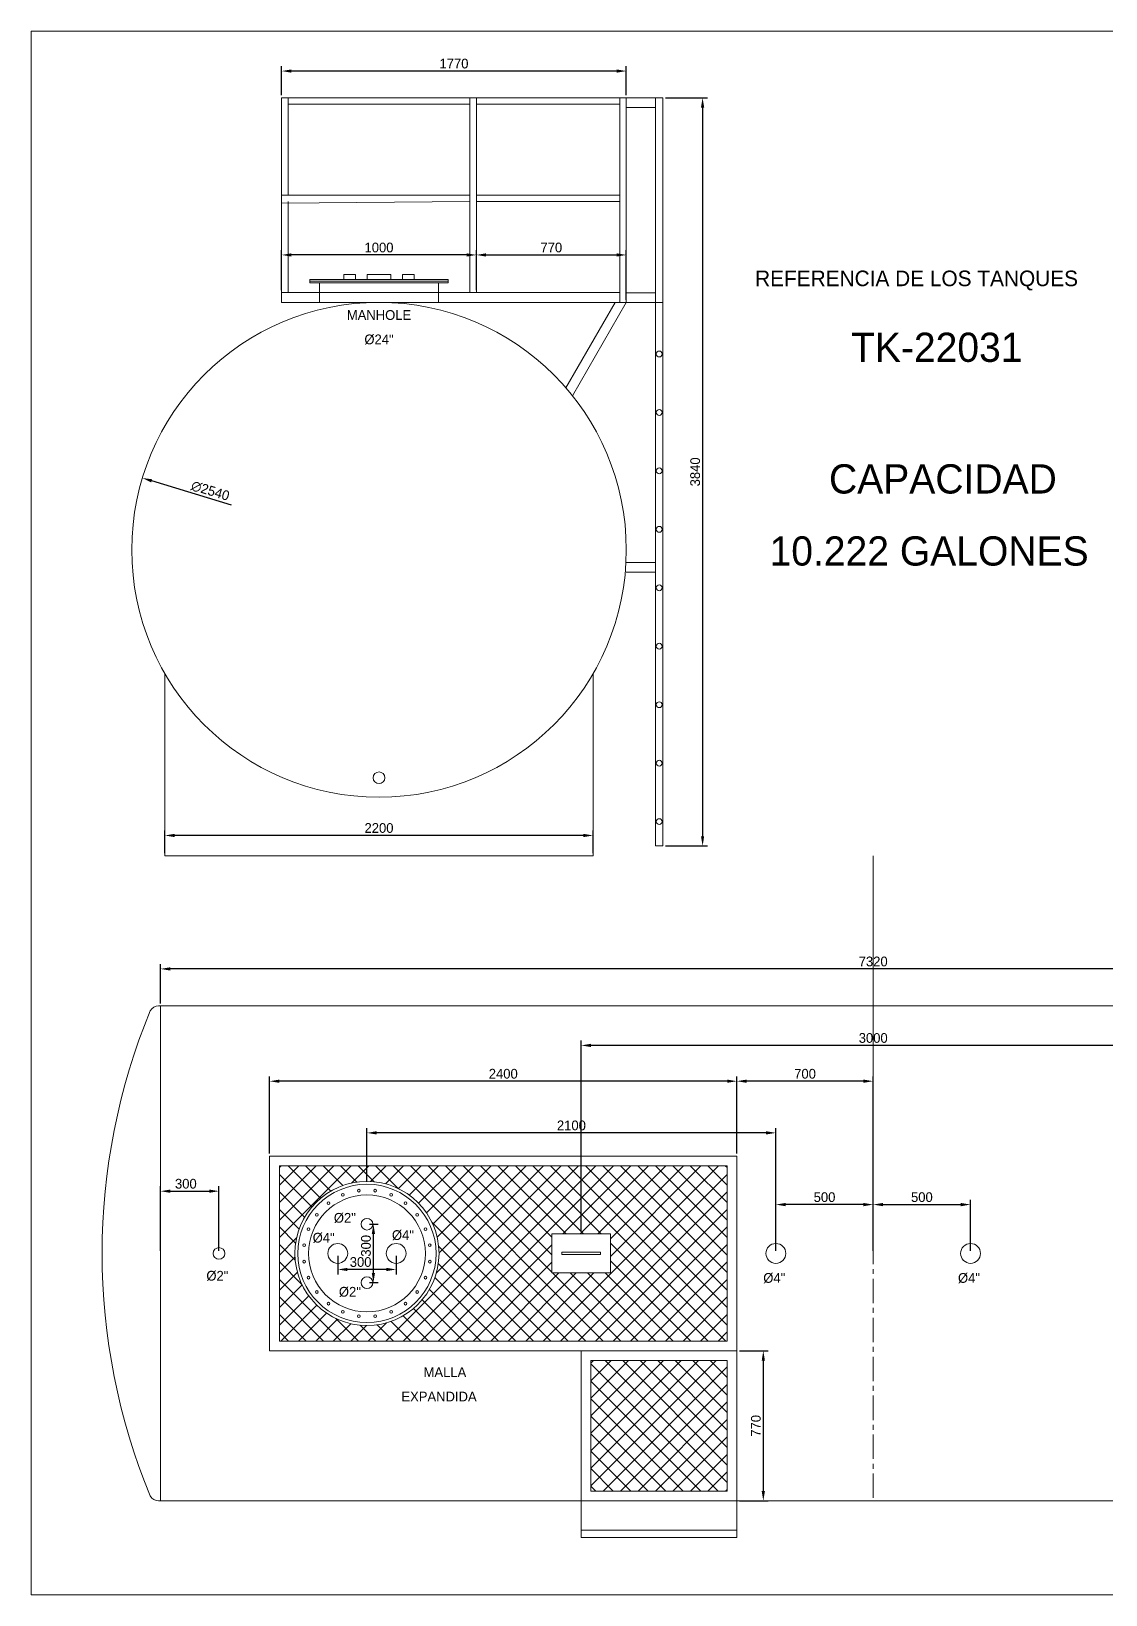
# Model space of a CAD drawing. Header units: millimetres. Extents: x 603382 to 632860, y 69891 to 78014.
# Drawn here: x 603382 to 608900, y 69989 to 78014 of the extents above; entities that cross this region are included whole.
import ezdxf
from ezdxf.enums import TextEntityAlignment as Align

# ---------------------------------------------------------------- set-up
doc = ezdxf.new("R2010")
doc.units = ezdxf.units.MM
doc.linetypes.add('CENTER', pattern=[2, 1.25, -0.25, 0.25, -0.25])
doc.layers.get('0').update_dxf_attribs({"lineweight": 9})
doc.layers.get('Defpoints').update_dxf_attribs({"lineweight": 9})
for name, color, linetype, lineweight in [('auxiliar', 9, 'Continuous', 9), ('CENTER', 5, 'CENTER', 9), ('COTA', 2, 'Continuous', 9), ('dibujo', 7, 'Continuous', 9), ('FIBRA', 3, 'Continuous', 20), ('texto', 3, 'Continuous', 9)]:
    doc.layers.add(name, color=color, linetype=linetype, lineweight=lineweight)
doc.dimstyles.new('ISO-25', dxfattribs={"dimtxt": 50, "dimasz": 50, "dimexe": 25, "dimexo": 13, "dimgap": 13, "dimtad": 1, "dimtxsty": 'Standard', "dimcen": 50, "dimadec": 0, "dimazin": 0, "dimtfac": 1, "dimtmove": 0, "dimatfit": 3, "dimfxl": 1, "dimarcsym": 0})

# ---------------------------------------------------------------- blocks, each defined once
blk = doc.blocks.new('*U142')
at = {"layer": 'COTA'}
blk.add_circle((0, 0), 7, dxfattribs=at)
blk = doc.blocks.new('*U143')
at = {"layer": 'COTA', "color": 0, "linetype": 'ByBlock', "lineweight": -2, "transparency": 16777216}
for p, rotation in [((396421.4, 12752.9), 89.99999999999991), ((396258.9, 12709.4), 119.9999999999999), ((396337.3, 12741.8), 104.9999999999999), ((396505.5, 12741.8), 74.99999999999991), ((396583.9, 12709.4), 59.99999999999992), ((396140, 12590.4), 149.9999999999999), ((396191.6, 12657.7), 134.9999999999999), ((396651.2, 12657.7), 44.99999999999995), ((396702.9, 12590.4), 29.99999999999996), ((396107.5, 12512), 164.9999999999999), ((396735.3, 12512), 15.00000000000002), ((396096.4, 12427.9), 180), ((396107.5, 12343.8), 194.9999999999998), ((396735.3, 12343.8), 344.9999999999994), ((396140, 12265.4), 209.9999999999997), ((396191.6, 12198.1), 224.9999999999997), ((396651.2, 12198.1), 314.9999999999995), ((396702.9, 12265.4), 329.9999999999994), ((396258.9, 12146.5), 239.9999999999997), ((396337.3, 12114), 254.9999999999996), ((396505.5, 12114), 284.9999999999996), ((396583.9, 12146.5), 299.9999999999994), ((396421.4, 12102.9), 269.9999999999996)]:
    blk.add_blockref('*U142', p, dxfattribs=dict(at, rotation=rotation))
blk.add_blockref('*U142', (396746.4, 12427.9), dxfattribs=at)
blk = doc.blocks.new('*D146')
at = {"layer": 'COTA', "color": 0, "lineweight": -2, "transparency": 16777216}
for p, q in [((604605.7, 72253.9), (604605.7, 72649.8)), ((606955.7, 72624.8), (604655.7, 72624.8)), ((607005.7, 72253.9), (607005.7, 72649.8))]:
    blk.add_line(p, q, dxfattribs=at)
at = {"layer": 'COTA', "color": 0, "transparency": 16777216}
for points in [[(604655.7, 72633.1), (604655.7, 72616.5), (604605.7, 72624.8)], [(606955.7, 72633.1), (606955.7, 72616.5), (607005.7, 72624.8)]]:
    blk.add_solid(points, dxfattribs=at)
at = {"layer": 'Defpoints', "color": 0, "transparency": 16777216}
for p in [(604605.7, 72624.8), (604605.7, 72240.9), (607005.7, 72240.9)]:
    blk.add_point(p, dxfattribs=at)
at = {"layer": 'COTA', "color": 0, "lineweight": 9, "transparency": 16777216, "insert": (605805.7, 72662.8), "char_height": 50, "attachment_point": 5}
blk.add_mtext('2400', dxfattribs=at)
blk = doc.blocks.new('*D147')
at = {"layer": 'COTA', "color": 0, "lineweight": -2, "transparency": 16777216}
for p, q in [((604045.7, 71753.9), (604045.7, 72085.3)), ((604345.7, 71753.9), (604345.7, 72085.3)), ((604095.7, 72060.3), (604295.7, 72060.3))]:
    blk.add_line(p, q, dxfattribs=at)
at = {"layer": 'COTA', "color": 0, "transparency": 16777216}
for points in [[(604095.7, 72068.7), (604095.7, 72052), (604045.7, 72060.3)], [(604295.7, 72068.7), (604295.7, 72052), (604345.7, 72060.3)]]:
    blk.add_solid(points, dxfattribs=at)
at = {"layer": 'Defpoints', "color": 0, "transparency": 16777216}
for p in [(604345.7, 72060.3), (604045.7, 71740.9), (604345.7, 71740.9)]:
    blk.add_point(p, dxfattribs=at)
at = {"layer": 'COTA', "color": 0, "lineweight": 9, "transparency": 16777216, "insert": (604175.5, 72098.3), "char_height": 50, "attachment_point": 5}
blk.add_mtext('300', dxfattribs=at)
blk = doc.blocks.new('*D149')
at = {"layer": 'COTA', "color": 0, "lineweight": -2, "transparency": 16777216}
for p, q in [((607018.7, 71240.9), (607166.4, 71240.9)), ((607141.4, 71190.9), (607141.4, 70520.9)), ((607018.7, 70470.9), (607166.4, 70470.9))]:
    blk.add_line(p, q, dxfattribs=at)
at = {"layer": 'COTA', "color": 0, "transparency": 16777216}
for points in [[(607133.1, 71190.9), (607149.7, 71190.9), (607141.4, 71240.9)], [(607133.1, 70520.9), (607149.7, 70520.9), (607141.4, 70470.9)]]:
    blk.add_solid(points, dxfattribs=at)
at = {"layer": 'Defpoints', "color": 0, "transparency": 16777216}
for p in [(607005.7, 71240.9), (607005.7, 70470.9), (607141.4, 70470.9)]:
    blk.add_point(p, dxfattribs=at)
at = {"layer": 'COTA', "color": 0, "lineweight": 9, "transparency": 16777216, "insert": (607103.4, 70855.9), "char_height": 50, "attachment_point": 5, "rotation": 90}
blk.add_mtext('770', dxfattribs=at)
blk = doc.blocks.new('*D150')
at = {"layer": 'COTA', "color": 0, "lineweight": -2, "transparency": 16777216}
for p, q in [((604045.7, 73023.9), (604045.7, 73226.1)), ((611315.7, 73201.1), (604095.7, 73201.1)), ((611365.7, 73023.9), (611365.7, 73226.1))]:
    blk.add_line(p, q, dxfattribs=at)
at = {"layer": 'COTA', "color": 0, "transparency": 16777216}
for points in [[(604095.7, 73209.4), (604095.7, 73192.8), (604045.7, 73201.1)], [(611315.7, 73209.4), (611315.7, 73192.8), (611365.7, 73201.1)]]:
    blk.add_solid(points, dxfattribs=at)
at = {"layer": 'Defpoints', "color": 0, "transparency": 16777216}
for p in [(604045.7, 73201.1), (604045.7, 73010.9), (611365.7, 73010.9)]:
    blk.add_point(p, dxfattribs=at)
at = {"layer": 'COTA', "color": 0, "lineweight": 9, "transparency": 16777216, "insert": (607705.7, 73239.1), "char_height": 50, "attachment_point": 5}
blk.add_mtext('7320', dxfattribs=at)
blk = doc.blocks.new('*D159')
at = {"layer": 'COTA', "color": 0, "lineweight": -2, "transparency": 16777216}
for p, q in [((604067.8, 73795.3), (604067.8, 73911.1)), ((606267.5, 73795.3), (606267.5, 73911.1)), ((606217.5, 73886.1), (604117.8, 73886.1))]:
    blk.add_line(p, q, dxfattribs=at)
at = {"layer": 'COTA', "color": 0, "transparency": 16777216}
for points in [[(604117.8, 73894.4), (604117.8, 73877.8), (604067.8, 73886.1)], [(606217.5, 73894.4), (606217.5, 73877.8), (606267.5, 73886.1)]]:
    blk.add_solid(points, dxfattribs=at)
at = {"layer": 'Defpoints', "color": 0, "transparency": 16777216}
for p in [(604067.8, 73886.1), (604067.8, 73782.3), (606267.5, 73782.3)]:
    blk.add_point(p, dxfattribs=at)
at = {"layer": 'COTA', "color": 0, "lineweight": 9, "transparency": 16777216, "insert": (605167.6, 73924.1), "char_height": 50, "attachment_point": 5}
blk.add_mtext('2200', dxfattribs=at)
blk = doc.blocks.new('*D162')
at = {"layer": 'COTA', "color": 0, "lineweight": -2, "transparency": 16777216}
for p, q in [((604667.6, 77685.3), (604667.6, 77834.6)), ((606387.6, 77809.6), (604717.6, 77809.6)), ((606437.6, 77685.3), (606437.6, 77834.6))]:
    blk.add_line(p, q, dxfattribs=at)
at = {"layer": 'COTA', "color": 0, "transparency": 16777216}
for points in [[(604717.6, 77817.9), (604717.6, 77801.2), (604667.6, 77809.6)], [(606387.6, 77817.9), (606387.6, 77801.2), (606437.6, 77809.6)]]:
    blk.add_solid(points, dxfattribs=at)
at = {"layer": 'Defpoints', "color": 0, "transparency": 16777216}
for p in [(604667.6, 77809.6), (604667.6, 77672.3), (606437.6, 77672.3)]:
    blk.add_point(p, dxfattribs=at)
at = {"layer": 'COTA', "color": 0, "lineweight": 9, "transparency": 16777216, "insert": (605552.6, 77847.6), "char_height": 50, "attachment_point": 5}
blk.add_mtext('1770', dxfattribs=at)
blk = doc.blocks.new('*D163')
at = {"layer": 'COTA', "color": 0, "lineweight": -2, "transparency": 16777216}
for p, q in [((604667.6, 76685.3), (604667.6, 76890.6)), ((605667.6, 76685.3), (605667.6, 76890.6)), ((605617.6, 76865.6), (604717.6, 76865.6))]:
    blk.add_line(p, q, dxfattribs=at)
at = {"layer": 'COTA', "color": 0, "transparency": 16777216}
for points in [[(604717.6, 76874), (604717.6, 76857.3), (604667.6, 76865.6)], [(605617.6, 76874), (605617.6, 76857.3), (605667.6, 76865.6)]]:
    blk.add_solid(points, dxfattribs=at)
at = {"layer": 'Defpoints', "color": 0, "transparency": 16777216}
for p in [(604667.6, 76865.6), (604667.6, 76672.3), (605667.6, 76672.3)]:
    blk.add_point(p, dxfattribs=at)
at = {"layer": 'COTA', "color": 0, "lineweight": 9, "transparency": 16777216, "insert": (605167.6, 76903.6), "char_height": 50, "attachment_point": 5}
blk.add_mtext('1000', dxfattribs=at)
blk = doc.blocks.new('*D164')
at = {"layer": 'COTA', "color": 0, "lineweight": -2, "transparency": 16777216}
for p, q in [((605667.6, 76685.3), (605667.6, 76890.6)), ((606437.6, 76635.3), (606437.6, 76890.6)), ((605717.6, 76865.6), (606387.6, 76865.6))]:
    blk.add_line(p, q, dxfattribs=at)
at = {"layer": 'COTA', "color": 0, "transparency": 16777216}
for points in [[(605717.6, 76874), (605717.6, 76857.3), (605667.6, 76865.6)], [(606387.6, 76874), (606387.6, 76857.3), (606437.6, 76865.6)]]:
    blk.add_solid(points, dxfattribs=at)
at = {"layer": 'Defpoints', "color": 0, "transparency": 16777216}
for p in [(606437.6, 76865.6), (605667.6, 76672.3), (606437.6, 76622.3)]:
    blk.add_point(p, dxfattribs=at)
at = {"layer": 'COTA', "color": 0, "lineweight": 9, "transparency": 16777216, "insert": (606052.6, 76903.6), "char_height": 50, "attachment_point": 5}
blk.add_mtext('770', dxfattribs=at)
blk = doc.blocks.new('*D165')
at = {"layer": 'COTA', "color": 0, "lineweight": -2, "transparency": 16777216}
blk.add_line((604410, 75582), (604000.1, 75706.3), dxfattribs=at)
at = {"layer": 'COTA', "color": 0, "transparency": 16777216}
blk.add_solid([(604002.5, 75714.2), (603997.7, 75698.3), (603952.2, 75720.8)], dxfattribs=at)
at = {"layer": 'Defpoints', "color": 0, "transparency": 16777216}
for p in [(603952.2, 75720.8), (606383, 74983.8)]:
    blk.add_point(p, dxfattribs=at)
at = {"layer": 'COTA', "color": 0, "lineweight": 9, "transparency": 16777216, "insert": (604301, 75654.8), "char_height": 50, "attachment_point": 5, "rotation": 343.13299}
blk.add_mtext('∅2540', dxfattribs=at)
blk = doc.blocks.new('*D166')
at = {"layer": 'COTA', "color": 0, "lineweight": -2, "transparency": 16777216}
for p, q in [((606638.6, 77672.3), (606854.5, 77672.3)), ((606829.5, 77622.3), (606829.5, 73882.3)), ((606638.6, 73832.3), (606854.5, 73832.3))]:
    blk.add_line(p, q, dxfattribs=at)
at = {"layer": 'COTA', "color": 0, "transparency": 16777216}
for points in [[(606821.2, 77622.3), (606837.8, 77622.3), (606829.5, 77672.3)], [(606821.2, 73882.3), (606837.8, 73882.3), (606829.5, 73832.3)]]:
    blk.add_solid(points, dxfattribs=at)
at = {"layer": 'Defpoints', "color": 0, "transparency": 16777216}
for p in [(606625.6, 77672.3), (606625.6, 73832.3), (606829.5, 73832.3)]:
    blk.add_point(p, dxfattribs=at)
at = {"layer": 'COTA', "color": 0, "lineweight": 9, "transparency": 16777216, "insert": (606791.5, 75752.3), "char_height": 50, "attachment_point": 5, "rotation": 90}
blk.add_mtext('3840', dxfattribs=at)
blk = doc.blocks.new('*D167')
at = {"layer": 'COTA', "color": 0, "lineweight": -2, "transparency": 16777216}
for p, q in [((607705.7, 71753.9), (607705.7, 72016.5)), ((607755.7, 71991.5), (608155.7, 71991.5)), ((608205.7, 71753.9), (608205.7, 72016.5))]:
    blk.add_line(p, q, dxfattribs=at)
at = {"layer": 'COTA', "color": 0, "transparency": 16777216}
for points in [[(607755.7, 71999.8), (607755.7, 71983.1), (607705.7, 71991.5)], [(608155.7, 71999.8), (608155.7, 71983.1), (608205.7, 71991.5)]]:
    blk.add_solid(points, dxfattribs=at)
at = {"layer": 'Defpoints', "color": 0, "transparency": 16777216}
for p in [(608205.7, 71991.5), (607705.7, 71740.9), (608205.7, 71740.9)]:
    blk.add_point(p, dxfattribs=at)
at = {"layer": 'COTA', "color": 0, "transparency": 16777216, "insert": (607955.7, 72029.5), "char_height": 50, "attachment_point": 5}
blk.add_mtext('500', dxfattribs=at)
blk = doc.blocks.new('*D168')
at = {"layer": 'COTA', "color": 0, "lineweight": -2, "transparency": 16777216}
for p, q in [((607205.7, 71753.9), (607205.7, 72016.5)), ((607655.7, 71991.5), (607255.7, 71991.5)), ((607705.7, 71753.9), (607705.7, 72016.5))]:
    blk.add_line(p, q, dxfattribs=at)
at = {"layer": 'COTA', "color": 0, "transparency": 16777216}
for points in [[(607255.7, 71999.8), (607255.7, 71983.1), (607205.7, 71991.5)], [(607655.7, 71999.8), (607655.7, 71983.1), (607705.7, 71991.5)]]:
    blk.add_solid(points, dxfattribs=at)
at = {"layer": 'Defpoints', "color": 0, "transparency": 16777216}
for p in [(607205.7, 71991.5), (607205.7, 71740.9), (607705.7, 71740.9)]:
    blk.add_point(p, dxfattribs=at)
at = {"layer": 'COTA', "color": 0, "transparency": 16777216, "insert": (607455.7, 72029.5), "char_height": 50, "attachment_point": 5}
blk.add_mtext('500', dxfattribs=at)
blk = doc.blocks.new('*D169')
at = {"layer": 'COTA', "color": 0, "lineweight": -2, "transparency": 16777216}
for p, q in [((607005.7, 72253.9), (607005.7, 72649.8)), ((607655.7, 72624.8), (607055.7, 72624.8)), ((607705.7, 71753.9), (607705.7, 72649.8))]:
    blk.add_line(p, q, dxfattribs=at)
at = {"layer": 'COTA', "color": 0, "transparency": 16777216}
for points in [[(607055.7, 72633.1), (607055.7, 72616.5), (607005.7, 72624.8)], [(607655.7, 72633.1), (607655.7, 72616.5), (607705.7, 72624.8)]]:
    blk.add_solid(points, dxfattribs=at)
at = {"layer": 'Defpoints', "color": 0, "transparency": 16777216}
for p in [(607005.7, 72624.8), (607005.7, 72240.9), (607705.7, 71740.9)]:
    blk.add_point(p, dxfattribs=at)
at = {"layer": 'COTA', "color": 0, "transparency": 16777216, "insert": (607355.7, 72662.8), "char_height": 50, "attachment_point": 5}
blk.add_mtext('700', dxfattribs=at)
blk = doc.blocks.new('*D173')
at = {"layer": 'COTA', "color": 0, "lineweight": -2, "transparency": 16777216}
for p, q in [((606205.7, 71853.9), (606205.7, 72833.4)), ((609155.7, 72808.4), (606255.7, 72808.4)), ((609205.7, 71853.9), (609205.7, 72833.4))]:
    blk.add_line(p, q, dxfattribs=at)
at = {"layer": 'COTA', "color": 0, "transparency": 16777216}
for points in [[(606255.7, 72816.8), (606255.7, 72800.1), (606205.7, 72808.4)], [(609155.7, 72816.8), (609155.7, 72800.1), (609205.7, 72808.4)]]:
    blk.add_solid(points, dxfattribs=at)
at = {"layer": 'Defpoints', "color": 0, "transparency": 16777216}
for p in [(606205.7, 72808.4), (606205.7, 71840.9), (609205.7, 71840.9)]:
    blk.add_point(p, dxfattribs=at)
at = {"layer": 'COTA', "color": 0, "transparency": 16777216, "insert": (607705.7, 72846.4), "char_height": 50, "attachment_point": 5}
blk.add_mtext('3000', dxfattribs=at)
blk = doc.blocks.new('*D174')
at = {"layer": 'COTA', "color": 0, "lineweight": -2, "transparency": 16777216}
for p, q in [((605105.7, 72108.9), (605105.7, 72384.6)), ((607205.7, 71753.9), (607205.7, 72384.6)), ((607155.7, 72359.6), (605155.7, 72359.6))]:
    blk.add_line(p, q, dxfattribs=at)
at = {"layer": 'COTA', "color": 0, "transparency": 16777216}
for points in [[(605155.7, 72368), (605155.7, 72351.3), (605105.7, 72359.6)], [(607155.7, 72368), (607155.7, 72351.3), (607205.7, 72359.6)]]:
    blk.add_solid(points, dxfattribs=at)
at = {"layer": 'Defpoints', "color": 0, "transparency": 16777216}
for p in [(605105.7, 72359.6), (605105.7, 72095.9), (607205.7, 71740.9)]:
    blk.add_point(p, dxfattribs=at)
at = {"layer": 'COTA', "color": 0, "transparency": 16777216, "insert": (606155.7, 72397.6), "char_height": 50, "attachment_point": 5}
blk.add_mtext('2100', dxfattribs=at)
blk = doc.blocks.new('*D179')
at = {"layer": 'COTA', "color": 0, "lineweight": -2, "transparency": 16777216}
for p, q in [((604955.7, 71727.9), (604955.7, 71633.5)), ((605255.7, 71727.9), (605255.7, 71633.5)), ((605205.7, 71658.5), (605005.7, 71658.5))]:
    blk.add_line(p, q, dxfattribs=at)
at = {"layer": 'COTA', "color": 0, "transparency": 16777216}
for points in [[(605005.7, 71666.8), (605005.7, 71650.1), (604955.7, 71658.5)], [(605205.7, 71666.8), (605205.7, 71650.1), (605255.7, 71658.5)]]:
    blk.add_solid(points, dxfattribs=at)
at = {"layer": 'Defpoints', "color": 0, "transparency": 16777216}
for p in [(604955.7, 71740.9), (605255.7, 71740.9), (604955.7, 71658.5)]:
    blk.add_point(p, dxfattribs=at)
at = {"layer": 'COTA', "color": 0, "transparency": 16777216, "insert": (605073.1, 71696.5), "char_height": 50, "attachment_point": 5}
blk.add_mtext('300', dxfattribs=at)
blk = doc.blocks.new('*D180')
at = {"layer": 'COTA', "color": 0, "lineweight": -2, "transparency": 16777216}
for p, q in [((605118.7, 71890.9), (605163.8, 71890.9)), ((605138.8, 71640.9), (605138.8, 71840.9)), ((605118.7, 71590.9), (605163.8, 71590.9))]:
    blk.add_line(p, q, dxfattribs=at)
at = {"layer": 'COTA', "color": 0, "transparency": 16777216}
for points in [[(605130.4, 71840.9), (605147.1, 71840.9), (605138.8, 71890.9)], [(605130.4, 71640.9), (605147.1, 71640.9), (605138.8, 71590.9)]]:
    blk.add_solid(points, dxfattribs=at)
at = {"layer": 'Defpoints', "color": 0, "transparency": 16777216}
for p in [(605105.7, 71890.9), (605138.8, 71890.9), (605105.7, 71590.9)]:
    blk.add_point(p, dxfattribs=at)
at = {"layer": 'COTA', "color": 0, "transparency": 16777216, "insert": (605100.8, 71780), "char_height": 50, "attachment_point": 5, "rotation": 90}
blk.add_mtext('300', dxfattribs=at)

msp = doc.modelspace()

# ---------------------------------------------------------------- hatches: boundary and pattern name
at = {"layer": 'COTA'}
h = msp.add_hatch(dxfattribs=at)
h.set_pattern_fill('ANSI37', color=256, scale=20)
h.set_pattern_definition([(45, (-44230.064, 31707.59), (-44.9012806, 44.9012806), []), (135, (-44230.064, 31707.59), (-44.9012806, -44.9012806), [])])
edge = h.paths.add_edge_path(flags=16)
edge.add_arc((605105.741, 71740.863), 370, 0, 360)
h.paths.add_polyline_path([(606955.741, 71190.863), (606955.741, 70520.863), (606255.741, 70520.863), (606255.741, 71190.863)])
h.paths.add_polyline_path([(606355.741, 71640.863), (606355.741, 71840.863), (606055.741, 71840.863), (606055.741, 71640.863)], flags=16)
h.paths.add_polyline_path([(604655.741, 71290.863), (604655.741, 72190.863), (606955.741, 72190.863), (606955.741, 71290.863)])

# ---------------------------------------------------------------- linework, layer by layer
at = {"lineweight": 9}
for p, q in [((606437.602, 77672.281), (604667.602, 77672.281)), ((605634.602, 77639.281), (604700.602, 77639.281)), ((606437.602, 76622.281), (606437.602, 77672.281)), ((606587.602, 77672.281), (606437.602, 77672.281)), ((606437.602, 77672.281), (606437.602, 77622.281)), ((606437.602, 77622.281), (606587.602, 77622.281)), ((606587.602, 73832.281), (606587.602, 77672.281)), ((606587.602, 77672.281), (606625.602, 77672.281)), ((606625.602, 73832.281), (606625.602, 77672.281)), ((604667.602, 77172.281), (605634.602, 77172.281)), ((606587.602, 76672.077), (606437.602, 76672.077)), ((606379.867, 76622.281), (606127.041, 76184.373)), ((606437.602, 76622.281), (606161.11, 76143.383)), ((606437.602, 76622.077), (606587.602, 76622.077)), ((606587.602, 76622.281), (606625.602, 76622.281)), ((606587.602, 75287.852), (606437.602, 75287.852)), ((606437.602, 75237.852), (606587.602, 75237.852)), ((606625.602, 73832.281), (606587.602, 73832.281))]:
    msp.add_line(p, q, dxfattribs=at)
for centre in [(606606.602, 76357.281), (606606.602, 76057.281), (606606.602, 75757.281), (606606.602, 75457.281), (606606.602, 75157.281), (606606.602, 74857.281), (606606.602, 74557.281), (606606.602, 74257.281), (606606.602, 73957.281)]:
    msp.add_circle(centre, 15, dxfattribs=at)
at = {"layer": 'auxiliar', "lineweight": 9}
for p, q in [((604667.602, 76622.281), (604667.602, 77672.281)), ((604700.602, 77172.281), (604700.602, 77672.281)), ((605634.602, 76672.281), (605634.602, 77672.281)), ((605667.602, 76672.281), (605667.602, 77672.281)), ((606404.602, 76622.281), (606404.602, 77672.281)), ((604700.602, 76672.281), (604700.602, 77139.281))]:
    msp.add_line(p, q, dxfattribs=at)
at = {"layer": 'CENTER', "lineweight": 9, "ltscale": 100}
msp.add_line((607705.741, 73010.863), (607705.741, 70470.863), dxfattribs=at)
at = {"layer": 'COTA'}
msp.add_line((607705.741, 73782.281), (607705.741, 72271.455), dxfattribs=at)
at = {"layer": 'COTA', "lineweight": 9}
for p, q in [((606205.741, 70470.863), (606205.741, 71240.863)), ((606255.741, 70520.863), (606255.741, 71190.863)), ((606955.741, 71190.863), (606955.741, 70520.863)), ((607005.741, 71240.863), (607005.741, 70470.863)), ((607005.741, 70470.863), (606205.741, 70470.863)), ((606205.741, 70282.863), (606205.741, 70470.863)), ((606955.741, 70520.863), (606255.741, 70520.863)), ((607005.741, 70470.863), (607005.741, 70282.863)), ((607005.741, 70320.863), (606205.741, 70320.863)), ((607005.741, 70282.863), (606205.741, 70282.863))]:
    msp.add_line(p, q, dxfattribs=at)
for centre, radius in [((605167.602, 74182.281), 30), ((605105.741, 71740.863), 370), ((605105.741, 71740.863), 355), ((605105.741, 71890.863), 30), ((604345.741, 71740.863), 30), ((604955.741, 71740.863), 51), ((605255.741, 71740.863), 51), ((607205.741, 71740.863), 51), ((608205.741, 71740.863), 51), ((605105.741, 71590.863), 30)]:
    msp.add_circle(centre, radius, dxfattribs=at)
at = {"layer": 'COTA'}
msp.add_circle((605105.741, 71740.863), 300, dxfattribs=at)
at = {"layer": 'dibujo', "lineweight": 9}
for p, q in [((604667.602, 76622.281), (604667.602, 77639.281)), ((606404.602, 77639.281), (605667.602, 77639.281)), ((605634.602, 77139.281), (604667.602, 77130.781)), ((606404.602, 77172.281), (605667.602, 77172.281)), ((606404.602, 77139.281), (605667.602, 77139.281)), ((605522.602, 76740.281), (604812.602, 76740.281)), ((604812.602, 76740.281), (604812.602, 76722.281)), ((605522.602, 76731.281), (604812.602, 76731.281)), ((605522.602, 76722.281), (604812.602, 76722.281)), ((604862.602, 76722.281), (604862.602, 76622.281)), ((604957.602, 76740.281), (605077.602, 76740.281)), ((605047.602, 76765.281), (604987.602, 76765.281)), ((604987.602, 76765.281), (604987.602, 76740.281)), ((605047.602, 76740.281), (605047.602, 76765.281)), ((605227.602, 76765.281), (605107.602, 76765.281)), ((605107.602, 76765.281), (605107.602, 76740.281)), ((605227.602, 76740.281), (605227.602, 76765.281)), ((605257.602, 76740.281), (605377.602, 76740.281)), ((605287.602, 76765.281), (605347.602, 76765.281)), ((605287.602, 76740.281), (605287.602, 76765.281)), ((605347.602, 76765.281), (605347.602, 76740.281)), ((605472.602, 76622.281), (605472.602, 76722.281)), ((605522.602, 76740.281), (605522.602, 76722.281)), ((604667.602, 76672.281), (606404.602, 76672.281)), ((604667.602, 76622.281), (606437.602, 76622.281)), ((604067.75, 74717.281), (604067.75, 73782.281)), ((606267.455, 74717.281), (606267.455, 73782.281)), ((604067.75, 73782.281), (606267.455, 73782.281)), ((604045.741, 73010.863), (604035.741, 73010.863)), ((604045.741, 70470.863), (604045.741, 73010.863)), ((604045.741, 73010.863), (611365.741, 73010.863)), ((604605.741, 71240.863), (604605.741, 72240.863)), ((604605.741, 72240.863), (607005.741, 72240.863)), ((607005.741, 72240.863), (607005.741, 71240.863)), ((604655.741, 71290.863), (604655.741, 72190.863)), ((604655.741, 72190.863), (606955.741, 72190.863)), ((606955.741, 72190.863), (606955.741, 71290.863)), ((606055.741, 71840.863), (606055.741, 71640.863)), ((606355.741, 71840.863), (606055.741, 71840.863)), ((606355.741, 71640.863), (606355.741, 71840.863)), ((606105.741, 71746.863), (606305.741, 71746.863)), ((606105.741, 71734.863), (606105.741, 71746.863)), ((606305.741, 71746.863), (606305.741, 71734.863)), ((606305.741, 71734.863), (606105.741, 71734.863)), ((606055.741, 71640.863), (606355.741, 71640.863)), ((606955.741, 71290.863), (604655.741, 71290.863)), ((607005.741, 71240.863), (604605.741, 71240.863)), ((606955.741, 71190.863), (606255.741, 71190.863)), ((604045.741, 70470.863), (604035.741, 70470.863)), ((611365.741, 70470.863), (604045.741, 70470.863))]:
    msp.add_line(p, q, dxfattribs=at)
msp.add_circle((605167.602, 75352.281), 1270, dxfattribs=at)
for centre, radius, start, end in [((607008.801, 71740.863), 3263.197, 157.5716597, 202.4283403), ((604035.741, 72960.863), 50, 90, 150), ((604035.741, 70520.863), 50, 210, 270)]:
    msp.add_arc(centre, radius, start, end, dxfattribs=at)
at = {"layer": 'FIBRA', "lineweight": 9}
for p, q in [((617494.544, 78013.741), (603381.544, 78013.741)), ((603381.544, 69989.063), (603381.544, 78013.741)), ((603381.544, 69989.063), (617494.544, 69989.063))]:
    msp.add_line(p, q, dxfattribs=at)

# ---------------------------------------------------------------- block references
at = {"layer": 'COTA', "lineweight": 9, "xscale": -1, "rotation": 352.5}
msp.add_blockref('*U143', (996513.545, 7675.886), dxfattribs=at)

# ---------------------------------------------------------------- texts
at = {"layer": 'texto', "lineweight": 9}
for s, height, p in [('REFERENCIA DE LOS TANQUES', 80, (607099.192, 76705.436)), ('TK-22031', 150, (607591.703, 76316.78)), ('CAPACIDAD', 150, (607478.56, 75641.188)), ('10.222 GALONES', 150, (607173.282, 75271.294))]:
    msp.add_text(s, height=height, dxfattribs=at).set_placement(p)
for s, p in [('MANHOLE', (605167.602, 76532.315)), ('Ø24"', (605167.602, 76407.315)), ('Ø2"', (604992.149, 71898.619)), ('Ø4"', (604883.392, 71796.546)), ('Ø4"', (605290.436, 71809.936)), ('Ø2"', (604337.445, 71601.262)), ('Ø4"', (607197.627, 71590.016)), ('Ø4"', (608197.627, 71590.016)), ('Ø2"', (605018.076, 71519.01)), ('MALLA ', (605515.407, 71106.252)), ('EXPANDIDA', (605475.893, 70981.252))]:
    msp.add_text(s, height=50, dxfattribs=at).set_placement(p, align=Align.CENTER)

# ---------------------------------------------------------------- dimensions: what is measured, and where the dimension line sits
at = {"layer": 'COTA', "lineweight": 9}
for base, p1, p2, angle, picture, middle in [((604667.602, 77809.563), (606437.602, 77672.281), (604667.602, 77672.281), 180, '*D162', (605552.602, 77847.563)), ((606829.495, 73832.281), (606625.602, 77672.281), (606625.602, 73832.281), 90, '*D166', (606791.495, 75752.281)), ((604667.602, 76865.617), (605667.602, 76672.281), (604667.602, 76672.281), 180, '*D163', (605167.602, 76903.617)), ((606437.602, 76865.617), (605667.602, 76672.281), (606437.602, 76622.281), 180, '*D164', (606052.602, 76903.617)), ((604045.741, 73201.107), (611365.741, 73010.863), (604045.741, 73010.863), 180, '*D150', (607705.741, 73239.107)), ((604605.741, 72624.787), (607005.741, 72240.863), (604605.741, 72240.863), 180, '*D146', (605805.741, 72662.787)), ((607141.408, 70470.863), (607005.741, 71240.863), (607005.741, 70470.863), 90, '*D149', (607103.408, 70855.863))]:
    dim = msp.add_linear_dim(base=base, p1=p1, p2=p2, angle=angle, dimstyle='ISO-25', dxfattribs=at)
    dim.commit()
    dim.dimension.update_dxf_attribs({"geometry": picture, "text_midpoint": middle})
dim = msp.add_diameter_dim_2p(p1=(606382.968, 74983.789), p2=(603952.237, 75720.773), dimstyle='ISO-25', dxfattribs=at)
dim.commit()
dim.dimension.update_dxf_attribs({"geometry": '*D165', "text_midpoint": (604289.935, 75618.385), "dimtype": 163})
dim = msp.add_linear_dim(base=(604067.75, 73886.1), p1=(606267.455, 73782.281), p2=(604067.75, 73782.281), angle=180, dimstyle='ISO-25', override={"dimdec": 0}, dxfattribs=at)
dim.commit()
dim.dimension.update_dxf_attribs({"geometry": '*D159', "text_midpoint": (605167.602, 73886.1), "dimtype": 160})
at = {"layer": 'COTA'}
for base, p1, p2, picture, middle in [((606205.741, 72808.443), (609205.741, 71840.863), (606205.741, 71840.863), '*D173', (607705.741, 72846.443)), ((607005.741, 72624.787), (607705.741, 71740.863), (607005.741, 72240.863), '*D169', (607355.741, 72662.787)), ((605105.741, 72359.641), (607205.741, 71740.863), (605105.741, 72095.863), '*D174', (606155.741, 72397.641)), ((607205.741, 71991.477), (607705.741, 71740.863), (607205.741, 71740.863), '*D168', (607455.741, 72029.477)), ((608205.741, 71991.477), (607705.741, 71740.863), (608205.741, 71740.863), '*D167', (607955.741, 72029.477))]:
    dim = msp.add_linear_dim(base=base, p1=p1, p2=p2, angle=180, dimstyle='ISO-25', dxfattribs=at)
    dim.commit()
    dim.dimension.update_dxf_attribs({"geometry": picture, "text_midpoint": middle})
at = {"layer": 'COTA', "lineweight": 9}
dim = msp.add_linear_dim(base=(604345.741, 72060.326), p1=(604045.741, 71740.863), p2=(604345.741, 71740.863), angle=180, dimstyle='ISO-25', dxfattribs=at)
dim.commit()
dim.dimension.update_dxf_attribs({"geometry": '*D147', "text_midpoint": (604175.49, 72060.326), "dimtype": 160})
at = {"layer": 'COTA'}
for base, p1, p2, angle, picture, middle in [((605138.768, 71890.863), (605105.741, 71590.863), (605105.741, 71890.863), 90, '*D180', (605138.768, 71780.009)), ((604955.741, 71658.461), (605255.741, 71740.863), (604955.741, 71740.863), 180, '*D179', (605073.068, 71658.461))]:
    dim = msp.add_linear_dim(base=base, p1=p1, p2=p2, angle=angle, dimstyle='ISO-25', dxfattribs=at)
    dim.commit()
    dim.dimension.update_dxf_attribs({"geometry": picture, "text_midpoint": middle, "dimtype": 160})

doc.saveas('drawing.dxf')
